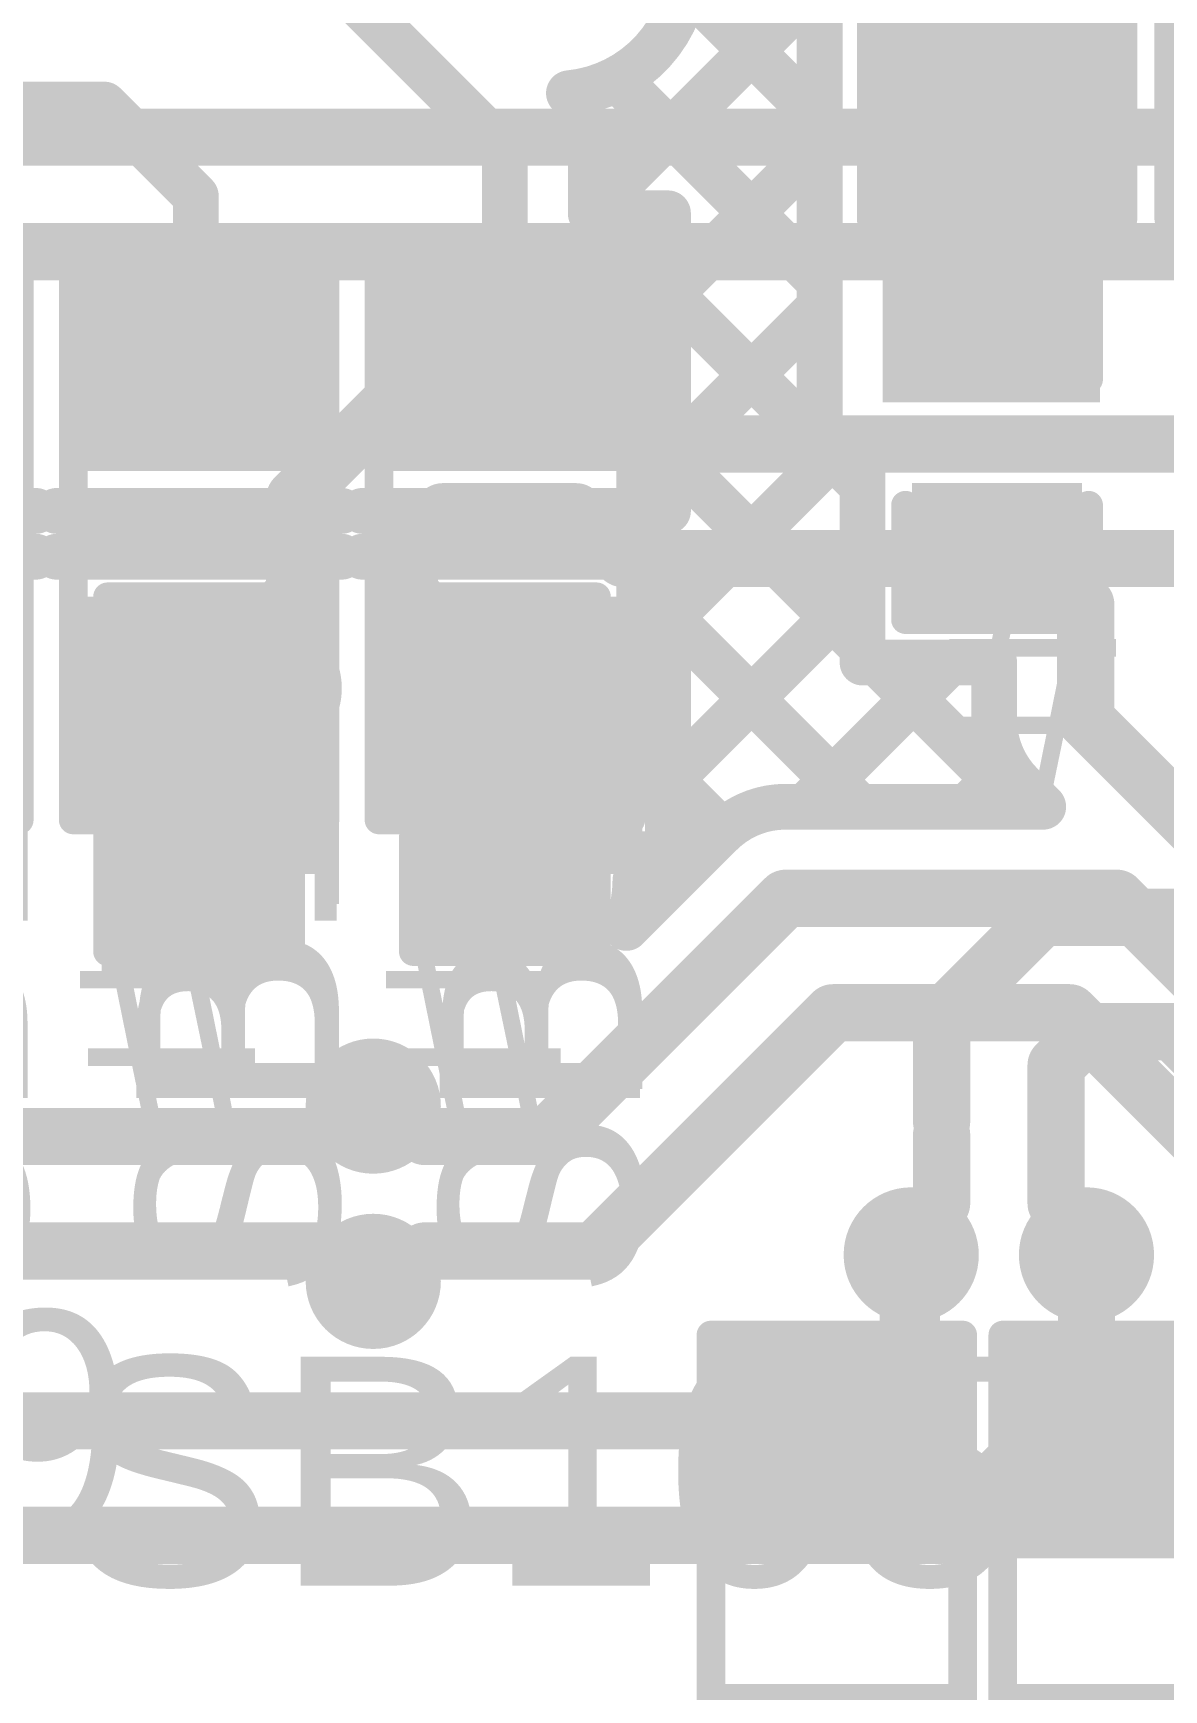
# Model space of a CAD drawing. Header units: millimetres. Extents: x -0.64 to 2.98, y -0.65 to 2.86.
# Drawn here: x 0.8566 to 1.0541, y 0.745 to 1.0345 of the extents above; entities that cross this region are included whole.
import ezdxf

# ---------------------------------------------------------------- set-up
doc = ezdxf.new("R2010")
doc.units = ezdxf.units.MM
doc.header["$MEASUREMENT"] = 0
for name, color, linetype in [('BottomLayer', 5, 'Continuous'), ('BottomOverlay', 54, 'Continuous'), ('BottomPaste', 16, 'Continuous'), ('BottomSolder', 6, 'Continuous'), ('Mechanical2', 216, 'Continuous'), ('TopLayer', 1, 'Continuous'), ('TopOverlay', 2, 'Continuous'), ('TopPaste', 8, 'Continuous'), ('TopSolder', 216, 'Continuous'), ('ViaHoleLayer', 16, 'Continuous')]:
    doc.layers.add(name, color=color, linetype=linetype)
doc.styles.add('Arial', font='', dxfattribs={"height": 0.2})
doc.styles.get('Arial').set_extended_font_data('Arial')

# ---------------------------------------------------------------- blocks, each defined once
blk = doc.blocks.new('C___0402_47')
at = {"layer": 'TopLayer'}
for points in [[(-0.0275, -0.0125), (-0.0275, 0.0125), (-0.009499999999999998, 0.0125), (-0.009500000000000001, -0.0125)], [(0.009499999999999998, -0.0125), (0.009500000000000001, 0.0125), (0.0275, 0.0125), (0.0275, -0.0125)]]:
    blk.add_hatch(color=1, dxfattribs=at).paths.add_polyline_path(points)
at = {"layer": 'TopPaste'}
for points in [[(-0.0275, -0.0125), (-0.0275, 0.0125), (-0.009499999999999998, 0.0125), (-0.009500000000000001, -0.0125)], [(0.009499999999999998, -0.0125), (0.009500000000000001, 0.0125), (0.0275, 0.0125), (0.0275, -0.0125)]]:
    blk.add_hatch(color=8, dxfattribs=at).paths.add_polyline_path(points)
at = {"layer": 'TopSolder'}
for points in [[(-0.0298622, -0.0148622), (-0.0298622, 0.0148622), (-0.007137799999999999, 0.0148622), (-0.007137800000000001, -0.0148622)], [(0.007137799999999999, -0.0148622), (0.007137800000000001, 0.0148622), (0.0298622, 0.0148622), (0.0298622, -0.0148622)]]:
    blk.add_hatch(color=216, dxfattribs=at).paths.add_polyline_path(points)
at = {"layer": 'TopOverlay', "const_width": 0.005}
for points in [[(-0.031, 0.016), (-0.011, 0.016)], [(-0.031, 0.016), (-0.031, -0.016)], [(0.011, 0.016), (0.031, 0.016)], [(0.031, 0.016), (0.031, -0.016)], [(-0.031, -0.016), (-0.011, -0.016)], [(0.011, -0.016), (0.031, -0.016)]]:
    blk.add_lwpolyline(points, dxfattribs=at)
at = {"layer": 'TopOverlay', "const_width": 0.0025}
for points in [[(-0.03225, 0.016, 1), (-0.02975, 0.016, 1)], [(-0.03225, 0.016, 1), (-0.02975, 0.016, 1)], [(-0.01225, 0.016, 1), (-0.00975, 0.016, 1)], [(0.00975, 0.016, 1), (0.01225, 0.016, 1)], [(0.02975, 0.016, 1), (0.03225, 0.016, 1)], [(0.02975, 0.016, 1), (0.03225, 0.016, 1)], [(-0.03225, -0.016, 1), (-0.02975, -0.016, 1)], [(-0.03225, -0.016, 1), (-0.02975, -0.016, 1)], [(-0.01225, -0.016, 1), (-0.00975, -0.016, 1)], [(0.00975, -0.016, 1), (0.01225, -0.016, 1)], [(0.02975, -0.016, 1), (0.03225, -0.016, 1)], [(0.02975, -0.016, 1), (0.03225, -0.016, 1)]]:
    blk.add_lwpolyline(points, format="xyb", close=True, dxfattribs=at)
blk = doc.blocks.new('C___0402_B_48')
at = {"layer": 'BottomLayer'}
for points in [[(-0.009500000000000001, 0.0125), (-0.009499999999999998, -0.0125), (-0.0275, -0.0125), (-0.0275, 0.0125)], [(0.0275, 0.0125), (0.0275, -0.0125), (0.009500000000000001, -0.0125), (0.009499999999999998, 0.0125)]]:
    blk.add_hatch(color=5, dxfattribs=at).paths.add_polyline_path(points)
at = {"layer": 'BottomPaste'}
for points in [[(-0.009500000000000001, 0.0125), (-0.009499999999999998, -0.0125), (-0.0275, -0.0125), (-0.0275, 0.0125)], [(0.0275, 0.0125), (0.0275, -0.0125), (0.009500000000000001, -0.0125), (0.009499999999999998, 0.0125)]]:
    blk.add_hatch(color=16, dxfattribs=at).paths.add_polyline_path(points)
at = {"layer": 'BottomSolder'}
for points in [[(-0.007137800000000001, 0.0148622), (-0.007137799999999999, -0.0148622), (-0.0298622, -0.0148622), (-0.0298622, 0.0148622)], [(0.0298622, 0.0148622), (0.0298622, -0.0148622), (0.007137800000000001, -0.0148622), (0.007137799999999999, 0.0148622)]]:
    blk.add_hatch(color=6, dxfattribs=at).paths.add_polyline_path(points)
at = {"layer": 'BottomOverlay', "const_width": 0.005}
for points in [[(-0.031, -0.016), (-0.031, 0.016)], [(-0.011, 0.016), (-0.031, 0.016)], [(0.031, 0.016), (0.011, 0.016)], [(0.031, -0.016), (0.031, 0.016)], [(-0.011, -0.016), (-0.031, -0.016)], [(0.031, -0.016), (0.011, -0.016)]]:
    blk.add_lwpolyline(points, dxfattribs=at)
at = {"layer": 'BottomOverlay', "const_width": 0.0025}
for points in [[(-0.03225, 0.016, 1), (-0.02975, 0.016, 1)], [(-0.03225, 0.016, 1), (-0.02975, 0.016, 1)], [(-0.01225, 0.016, 1), (-0.00975, 0.016, 1)], [(0.00975, 0.016, 1), (0.01225, 0.016, 1)], [(0.02975, 0.016, 1), (0.03225, 0.016, 1)], [(0.02975, 0.016, 1), (0.03225, 0.016, 1)], [(-0.03225, -0.016, 1), (-0.02975, -0.016, 1)], [(-0.03225, -0.016, 1), (-0.02975, -0.016, 1)], [(-0.01225, -0.016, 1), (-0.00975, -0.016, 1)], [(0.00975, -0.016, 1), (0.01225, -0.016, 1)], [(0.02975, -0.016, 1), (0.03225, -0.016, 1)], [(0.02975, -0.016, 1), (0.03225, -0.016, 1)]]:
    blk.add_lwpolyline(points, format="xyb", close=True, dxfattribs=at)
blk = doc.blocks.new('C___0402_B_49')
at = {"layer": 'BottomLayer'}
for points in [[(-0.009500000000000001, 0.0125), (-0.009499999999999998, -0.0125), (-0.0275, -0.0125), (-0.0275, 0.0125)], [(0.0275, 0.0125), (0.0275, -0.0125), (0.009500000000000001, -0.0125), (0.009499999999999998, 0.0125)]]:
    blk.add_hatch(color=5, dxfattribs=at).paths.add_polyline_path(points)
at = {"layer": 'BottomPaste'}
for points in [[(-0.009500000000000001, 0.0125), (-0.009499999999999998, -0.0125), (-0.0275, -0.0125), (-0.0275, 0.0125)], [(0.0275, 0.0125), (0.0275, -0.0125), (0.009500000000000001, -0.0125), (0.009499999999999998, 0.0125)]]:
    blk.add_hatch(color=16, dxfattribs=at).paths.add_polyline_path(points)
at = {"layer": 'BottomSolder'}
for points in [[(-0.007137800000000001, 0.0148622), (-0.007137799999999999, -0.0148622), (-0.0298622, -0.0148622), (-0.0298622, 0.0148622)], [(0.0298622, 0.0148622), (0.0298622, -0.0148622), (0.007137800000000001, -0.0148622), (0.007137799999999999, 0.0148622)]]:
    blk.add_hatch(color=6, dxfattribs=at).paths.add_polyline_path(points)
at = {"layer": 'BottomOverlay', "const_width": 0.005}
for points in [[(-0.011, 0.016), (-0.031, 0.016)], [(-0.031, -0.016), (-0.031, 0.016)], [(0.031, 0.016), (0.011, 0.016)], [(0.031, -0.016), (0.031, 0.016)], [(-0.011, -0.016), (-0.031, -0.016)], [(0.031, -0.016), (0.011, -0.016)]]:
    blk.add_lwpolyline(points, dxfattribs=at)
at = {"layer": 'BottomOverlay', "const_width": 0.0025}
for points in [[(-0.03225, 0.016, 1), (-0.02975, 0.016, 1)], [(-0.03225, 0.016, 1), (-0.02975, 0.016, 1)], [(-0.01225, 0.016, 1), (-0.00975, 0.016, 1)], [(0.00975, 0.016, 1), (0.01225, 0.016, 1)], [(0.02975, 0.016, 1), (0.03225, 0.016, 1)], [(0.02975, 0.016, 1), (0.03225, 0.016, 1)], [(-0.03225, -0.016, 1), (-0.02975, -0.016, 1)], [(-0.03225, -0.016, 1), (-0.02975, -0.016, 1)], [(-0.01225, -0.016, 1), (-0.00975, -0.016, 1)], [(0.00975, -0.016, 1), (0.01225, -0.016, 1)], [(0.02975, -0.016, 1), (0.03225, -0.016, 1)], [(0.02975, -0.016, 1), (0.03225, -0.016, 1)]]:
    blk.add_lwpolyline(points, format="xyb", close=True, dxfattribs=at)
blk = doc.blocks.new('SOLDER_BRIDGE_101')
at = {"layer": 'TopLayer'}
for points in [[(-0.045, -0.0175), (-0.045, 0.0175), (-0.015, 0.0175), (-0.015, -0.0175)], [(0.015, -0.0175), (0.015, 0.0175), (0.045, 0.0175), (0.045, -0.0175)]]:
    blk.add_hatch(color=1, dxfattribs=at).paths.add_polyline_path(points)
at = {"layer": 'TopPaste'}
for points in [[(-0.045, -0.0175), (-0.045, 0.0175), (-0.015, 0.0175), (-0.015, -0.0175)], [(0.015, -0.0175), (0.015, 0.0175), (0.045, 0.0175), (0.045, -0.0175)]]:
    blk.add_hatch(color=8, dxfattribs=at).paths.add_polyline_path(points)
at = {"layer": 'TopSolder'}
for points in [[(-0.049, -0.0215), (-0.049, 0.0215), (-0.011, 0.0215), (-0.011, -0.0215)], [(0.011, -0.0215), (0.011, 0.0215), (0.049, 0.0215), (0.049, -0.0215)]]:
    blk.add_hatch(color=216, dxfattribs=at).paths.add_polyline_path(points)
at = {"layer": 'TopOverlay', "const_width": 0.005}
for points in [[(0.05, 0.022), (-0.05, 0.022)], [(-0.05, -0.022), (-0.05, 0.022)], [(0.05, -0.022), (0.05, 0.022)], [(0.05, -0.022), (-0.05, -0.022)]]:
    blk.add_lwpolyline(points, dxfattribs=at)
at = {"layer": 'TopOverlay', "const_width": 0.0025}
for points in [[(-0.05125, 0.022, 1), (-0.04875, 0.022, 1)], [(-0.05125, 0.022, 1), (-0.04875, 0.022, 1)], [(0.04875, 0.022, 1), (0.05125, 0.022, 1)], [(0.04875, 0.022, 1), (0.05125, 0.022, 1)], [(-0.05125, -0.022, 1), (-0.04875, -0.022, 1)], [(-0.05125, -0.022, 1), (-0.04875, -0.022, 1)], [(0.04875, -0.022, 1), (0.05125, -0.022, 1)], [(0.04875, -0.022, 1), (0.05125, -0.022, 1)]]:
    blk.add_lwpolyline(points, format="xyb", close=True, dxfattribs=at)
blk = doc.blocks.new('SOLDER_BRIDGE_103')
at = {"layer": 'TopLayer'}
for points in [[(-0.045, -0.0175), (-0.045, 0.0175), (-0.015, 0.0175), (-0.015, -0.0175)], [(0.015, -0.0175), (0.015, 0.0175), (0.045, 0.0175), (0.045, -0.0175)]]:
    blk.add_hatch(color=1, dxfattribs=at).paths.add_polyline_path(points)
at = {"layer": 'TopPaste'}
for points in [[(-0.045, -0.0175), (-0.045, 0.0175), (-0.015, 0.0175), (-0.015, -0.0175)], [(0.015, -0.0175), (0.015, 0.0175), (0.045, 0.0175), (0.045, -0.0175)]]:
    blk.add_hatch(color=8, dxfattribs=at).paths.add_polyline_path(points)
at = {"layer": 'TopSolder'}
for points in [[(-0.049, -0.0215), (-0.049, 0.0215), (-0.011, 0.0215), (-0.011, -0.0215)], [(0.011, -0.0215), (0.011, 0.0215), (0.049, 0.0215), (0.049, -0.0215)]]:
    blk.add_hatch(color=216, dxfattribs=at).paths.add_polyline_path(points)
at = {"layer": 'TopOverlay', "const_width": 0.005}
for points in [[(0.05, 0.022), (-0.05, 0.022)], [(-0.05, -0.022), (-0.05, 0.022)], [(0.05, -0.022), (0.05, 0.022)], [(0.05, -0.022), (-0.05, -0.022)]]:
    blk.add_lwpolyline(points, dxfattribs=at)
at = {"layer": 'TopOverlay', "const_width": 0.0025}
for points in [[(-0.05125, 0.022, 1), (-0.04875, 0.022, 1)], [(-0.05125, 0.022, 1), (-0.04875, 0.022, 1)], [(0.04875, 0.022, 1), (0.05125, 0.022, 1)], [(0.04875, 0.022, 1), (0.05125, 0.022, 1)], [(-0.05125, -0.022, 1), (-0.04875, -0.022, 1)], [(-0.05125, -0.022, 1), (-0.04875, -0.022, 1)], [(0.04875, -0.022, 1), (0.05125, -0.022, 1)], [(0.04875, -0.022, 1), (0.05125, -0.022, 1)]]:
    blk.add_lwpolyline(points, format="xyb", close=True, dxfattribs=at)
blk = doc.blocks.new('SOLDER_BRIDGE_314')
at = {"layer": 'TopLayer'}
for points in [[(-0.045, -0.0175), (-0.045, 0.0175), (-0.015, 0.0175), (-0.015, -0.0175)], [(0.015, -0.0175), (0.015, 0.0175), (0.045, 0.0175), (0.045, -0.0175)]]:
    blk.add_hatch(color=1, dxfattribs=at).paths.add_polyline_path(points)
at = {"layer": 'TopPaste'}
for points in [[(-0.045, -0.0175), (-0.045, 0.0175), (-0.015, 0.0175), (-0.015, -0.0175)], [(0.015, -0.0175), (0.015, 0.0175), (0.045, 0.0175), (0.045, -0.0175)]]:
    blk.add_hatch(color=8, dxfattribs=at).paths.add_polyline_path(points)
at = {"layer": 'TopSolder'}
for points in [[(-0.049, -0.0215), (-0.049, 0.0215), (-0.011, 0.0215), (-0.011, -0.0215)], [(0.011, -0.0215), (0.011, 0.0215), (0.049, 0.0215), (0.049, -0.0215)]]:
    blk.add_hatch(color=216, dxfattribs=at).paths.add_polyline_path(points)
at = {"layer": 'TopOverlay', "const_width": 0.005}
for points in [[(-0.05, 0.022), (-0.05, -0.022)], [(-0.05, 0.022), (0.05, 0.022)], [(0.05, 0.022), (0.05, -0.022)], [(-0.05, -0.022), (0.05, -0.022)]]:
    blk.add_lwpolyline(points, dxfattribs=at)
at = {"layer": 'TopOverlay', "const_width": 0.0025}
for points in [[(-0.05125, 0.022, 1), (-0.04875, 0.022, 1)], [(-0.05125, 0.022, 1), (-0.04875, 0.022, 1)], [(0.04875, 0.022, 1), (0.05125, 0.022, 1)], [(0.04875, 0.022, 1), (0.05125, 0.022, 1)], [(-0.05125, -0.022, 1), (-0.04875, -0.022, 1)], [(-0.05125, -0.022, 1), (-0.04875, -0.022, 1)], [(0.04875, -0.022, 1), (0.05125, -0.022, 1)], [(0.04875, -0.022, 1), (0.05125, -0.022, 1)]]:
    blk.add_lwpolyline(points, format="xyb", close=True, dxfattribs=at)
blk = doc.blocks.new('SOLDER_BRIDGE_315')
at = {"layer": 'TopLayer'}
for points in [[(-0.045, -0.0175), (-0.045, 0.0175), (-0.015, 0.0175), (-0.015, -0.0175)], [(0.015, -0.0175), (0.015, 0.0175), (0.045, 0.0175), (0.045, -0.0175)]]:
    blk.add_hatch(color=1, dxfattribs=at).paths.add_polyline_path(points)
at = {"layer": 'TopPaste'}
for points in [[(-0.045, -0.0175), (-0.045, 0.0175), (-0.015, 0.0175), (-0.015, -0.0175)], [(0.015, -0.0175), (0.015, 0.0175), (0.045, 0.0175), (0.045, -0.0175)]]:
    blk.add_hatch(color=8, dxfattribs=at).paths.add_polyline_path(points)
at = {"layer": 'TopSolder'}
for points in [[(-0.049, -0.0215), (-0.049, 0.0215), (-0.011, 0.0215), (-0.011, -0.0215)], [(0.011, -0.0215), (0.011, 0.0215), (0.049, 0.0215), (0.049, -0.0215)]]:
    blk.add_hatch(color=216, dxfattribs=at).paths.add_polyline_path(points)
at = {"layer": 'TopOverlay', "const_width": 0.005}
for points in [[(-0.05, 0.022), (-0.05, -0.022)], [(-0.05, 0.022), (0.05, 0.022)], [(0.05, 0.022), (0.05, -0.022)], [(-0.05, -0.022), (0.05, -0.022)]]:
    blk.add_lwpolyline(points, dxfattribs=at)
at = {"layer": 'TopOverlay', "const_width": 0.0025}
for points in [[(-0.05125, 0.022, 1), (-0.04875, 0.022, 1)], [(-0.05125, 0.022, 1), (-0.04875, 0.022, 1)], [(0.04875, 0.022, 1), (0.05125, 0.022, 1)], [(0.04875, 0.022, 1), (0.05125, 0.022, 1)], [(-0.05125, -0.022, 1), (-0.04875, -0.022, 1)], [(-0.05125, -0.022, 1), (-0.04875, -0.022, 1)], [(0.04875, -0.022, 1), (0.05125, -0.022, 1)], [(0.04875, -0.022, 1), (0.05125, -0.022, 1)]]:
    blk.add_lwpolyline(points, format="xyb", close=True, dxfattribs=at)
blk = doc.blocks.new('SOLDER_BRIDGE_316')
at = {"layer": 'TopLayer'}
for points in [[(-0.045, -0.0175), (-0.045, 0.0175), (-0.015, 0.0175), (-0.015, -0.0175)], [(0.015, -0.0175), (0.015, 0.0175), (0.045, 0.0175), (0.045, -0.0175)]]:
    blk.add_hatch(color=1, dxfattribs=at).paths.add_polyline_path(points)
at = {"layer": 'TopPaste'}
for points in [[(-0.045, -0.0175), (-0.045, 0.0175), (-0.015, 0.0175), (-0.015, -0.0175)], [(0.015, -0.0175), (0.015, 0.0175), (0.045, 0.0175), (0.045, -0.0175)]]:
    blk.add_hatch(color=8, dxfattribs=at).paths.add_polyline_path(points)
at = {"layer": 'TopSolder'}
for points in [[(-0.049, -0.0215), (-0.049, 0.0215), (-0.011, 0.0215), (-0.011, -0.0215)], [(0.011, -0.0215), (0.011, 0.0215), (0.049, 0.0215), (0.049, -0.0215)]]:
    blk.add_hatch(color=216, dxfattribs=at).paths.add_polyline_path(points)
at = {"layer": 'TopOverlay', "const_width": 0.005}
for points in [[(-0.05, 0.022), (0.05, 0.022)], [(-0.05, 0.022), (-0.05, -0.022)], [(0.05, 0.022), (0.05, -0.022)], [(-0.05, -0.022), (0.05, -0.022)]]:
    blk.add_lwpolyline(points, dxfattribs=at)
at = {"layer": 'TopOverlay', "const_width": 0.0025}
for points in [[(-0.05125, 0.022, 1), (-0.04875, 0.022, 1)], [(-0.05125, 0.022, 1), (-0.04875, 0.022, 1)], [(0.04875, 0.022, 1), (0.05125, 0.022, 1)], [(0.04875, 0.022, 1), (0.05125, 0.022, 1)], [(-0.05125, -0.022, 1), (-0.04875, -0.022, 1)], [(-0.05125, -0.022, 1), (-0.04875, -0.022, 1)], [(0.04875, -0.022, 1), (0.05125, -0.022, 1)], [(0.04875, -0.022, 1), (0.05125, -0.022, 1)]]:
    blk.add_lwpolyline(points, format="xyb", close=True, dxfattribs=at)
at = {"layer": 'TopOverlay'}
blk.add_text('SB17', height=0.035, dxfattribs=at).set_placement((-0.1336166, -0.0235911))
blk = doc.blocks.new('SOLDER_BRIDGE_317')
at = {"layer": 'TopLayer'}
for points in [[(-0.045, -0.0175), (-0.045, 0.0175), (-0.015, 0.0175), (-0.015, -0.0175)], [(0.015, -0.0175), (0.015, 0.0175), (0.045, 0.0175), (0.045, -0.0175)]]:
    blk.add_hatch(color=1, dxfattribs=at).paths.add_polyline_path(points)
at = {"layer": 'TopPaste'}
for points in [[(-0.045, -0.0175), (-0.045, 0.0175), (-0.015, 0.0175), (-0.015, -0.0175)], [(0.015, -0.0175), (0.015, 0.0175), (0.045, 0.0175), (0.045, -0.0175)]]:
    blk.add_hatch(color=8, dxfattribs=at).paths.add_polyline_path(points)
at = {"layer": 'TopSolder'}
for points in [[(-0.049, -0.0215), (-0.049, 0.0215), (-0.011, 0.0215), (-0.011, -0.0215)], [(0.011, -0.0215), (0.011, 0.0215), (0.049, 0.0215), (0.049, -0.0215)]]:
    blk.add_hatch(color=216, dxfattribs=at).paths.add_polyline_path(points)
at = {"layer": 'TopOverlay', "const_width": 0.005}
for points in [[(-0.05, 0.022), (-0.05, -0.022)], [(-0.05, 0.022), (0.05, 0.022)], [(0.05, 0.022), (0.05, -0.022)], [(-0.05, -0.022), (0.05, -0.022)]]:
    blk.add_lwpolyline(points, dxfattribs=at)
at = {"layer": 'TopOverlay', "const_width": 0.0025}
for points in [[(-0.05125, 0.022, 1), (-0.04875, 0.022, 1)], [(-0.05125, 0.022, 1), (-0.04875, 0.022, 1)], [(0.04875, 0.022, 1), (0.05125, 0.022, 1)], [(0.04875, 0.022, 1), (0.05125, 0.022, 1)], [(-0.05125, -0.022, 1), (-0.04875, -0.022, 1)], [(-0.05125, -0.022, 1), (-0.04875, -0.022, 1)], [(0.04875, -0.022, 1), (0.05125, -0.022, 1)], [(0.04875, -0.022, 1), (0.05125, -0.022, 1)]]:
    blk.add_lwpolyline(points, format="xyb", close=True, dxfattribs=at)
at = {"layer": 'TopOverlay'}
blk.add_text('SB16', height=0.035, dxfattribs=at).set_placement((-0.1336166, -0.0240196))
blk = doc.blocks.new('SOLDER_BRIDGE_318')
at = {"layer": 'TopLayer'}
for points in [[(-0.045, -0.0175), (-0.045, 0.0175), (-0.015, 0.0175), (-0.015, -0.0175)], [(0.015, -0.0175), (0.015, 0.0175), (0.045, 0.0175), (0.045, -0.0175)]]:
    blk.add_hatch(color=1, dxfattribs=at).paths.add_polyline_path(points)
at = {"layer": 'TopPaste'}
for points in [[(-0.045, -0.0175), (-0.045, 0.0175), (-0.015, 0.0175), (-0.015, -0.0175)], [(0.015, -0.0175), (0.015, 0.0175), (0.045, 0.0175), (0.045, -0.0175)]]:
    blk.add_hatch(color=8, dxfattribs=at).paths.add_polyline_path(points)
at = {"layer": 'TopSolder'}
for points in [[(-0.049, -0.0215), (-0.049, 0.0215), (-0.011, 0.0215), (-0.011, -0.0215)], [(0.011, -0.0215), (0.011, 0.0215), (0.049, 0.0215), (0.049, -0.0215)]]:
    blk.add_hatch(color=216, dxfattribs=at).paths.add_polyline_path(points)
at = {"layer": 'TopOverlay', "const_width": 0.005}
for points in [[(-0.05, 0.022), (-0.05, -0.022)], [(-0.05, 0.022), (0.05, 0.022)], [(0.05, 0.022), (0.05, -0.022)], [(-0.05, -0.022), (0.05, -0.022)]]:
    blk.add_lwpolyline(points, dxfattribs=at)
at = {"layer": 'TopOverlay', "const_width": 0.0025}
for points in [[(-0.05125, 0.022, 1), (-0.04875, 0.022, 1)], [(-0.05125, 0.022, 1), (-0.04875, 0.022, 1)], [(0.04875, 0.022, 1), (0.05125, 0.022, 1)], [(0.04875, 0.022, 1), (0.05125, 0.022, 1)], [(-0.05125, -0.022, 1), (-0.04875, -0.022, 1)], [(-0.05125, -0.022, 1), (-0.04875, -0.022, 1)], [(0.04875, -0.022, 1), (0.05125, -0.022, 1)], [(0.04875, -0.022, 1), (0.05125, -0.022, 1)]]:
    blk.add_lwpolyline(points, format="xyb", close=True, dxfattribs=at)
at = {"layer": 'TopOverlay'}
blk.add_text('SB15', height=0.035, dxfattribs=at).set_placement((-0.1336167, -0.0234482))

msp = doc.modelspace()

# ---------------------------------------------------------------- hatches: boundary and pattern name
at = {"layer": 'BottomLayer'}
for points in [[(0.8685715, 0.87), (0.8995715, 0.87), (0.8995715, 0.901), (0.8685715, 0.901)], [(0.924, 0.875), (0.953, 0.875), (0.953, 0.9), (0.924, 0.9)]]:
    msp.add_hatch(color=5, dxfattribs=at).paths.add_polyline_path(points)
h = msp.add_hatch(color=5, dxfattribs=at)
edge = h.paths.add_edge_path()
edge.add_arc((0.886, 0.887), 0.011811, 0, 360)
h = msp.add_hatch(color=5, dxfattribs=at)
edge = h.paths.add_edge_path()
edge.add_arc((0.9389995, 0.8865), 0.011811, 0, 360)
h = msp.add_hatch(color=5, dxfattribs=at)
edge = h.paths.add_edge_path()
edge.add_arc((0.9160001, 0.8470001), 0.011811, 0, 360)
h = msp.add_hatch(color=5, dxfattribs=at)
edge = h.paths.add_edge_path()
edge.add_arc((1.01, 0.821), 0.011811, 0, 360)
h = msp.add_hatch(color=5, dxfattribs=at)
edge = h.paths.add_edge_path()
edge.add_arc((1.040622, 0.821), 0.011811, 0, 360)
h = msp.add_hatch(color=5, dxfattribs=at)
edge = h.paths.add_edge_path()
edge.add_arc((0.9160001, 0.8163781), 0.011811, 0, 360)
at = {"layer": 'BottomSolder'}
h = msp.add_hatch(color=6, dxfattribs=at)
edge = h.paths.add_edge_path()
edge.add_arc((0.886, 0.887), 0.0079055, 0, 360)
h = msp.add_hatch(color=6, dxfattribs=at)
edge = h.paths.add_edge_path()
edge.add_arc((0.9389995, 0.8865), 0.0079055, 0, 360)
h = msp.add_hatch(color=6, dxfattribs=at)
edge = h.paths.add_edge_path()
edge.add_arc((0.9160001, 0.8470001), 0.0079055, 0, 360)
h = msp.add_hatch(color=6, dxfattribs=at)
edge = h.paths.add_edge_path()
edge.add_arc((1.01, 0.821), 0.0079055, 0, 360)
h = msp.add_hatch(color=6, dxfattribs=at)
edge = h.paths.add_edge_path()
edge.add_arc((1.040622, 0.821), 0.0079055, 0, 360)
h = msp.add_hatch(color=6, dxfattribs=at)
edge = h.paths.add_edge_path()
edge.add_arc((0.9160001, 0.8163781), 0.0079055, 0, 360)
at = {"layer": 'TopLayer'}
msp.add_hatch(color=1, dxfattribs=at).paths.add_polyline_path([(1.005, 0.97), (1.043, 0.97), (1.043, 1.04), (1.005, 1.04)])
h = msp.add_hatch(color=1, dxfattribs=at)
edge = h.paths.add_edge_path()
edge.add_arc((0.886, 0.887), 0.011811, 0, 360)
h = msp.add_hatch(color=1, dxfattribs=at)
edge = h.paths.add_edge_path()
edge.add_arc((0.9389995, 0.8865), 0.011811, 0, 360)
h = msp.add_hatch(color=1, dxfattribs=at)
edge = h.paths.add_edge_path()
edge.add_arc((0.9160001, 0.8470001), 0.011811, 0, 360)
h = msp.add_hatch(color=1, dxfattribs=at)
edge = h.paths.add_edge_path()
edge.add_arc((1.01, 0.821), 0.011811, 0, 360)
h = msp.add_hatch(color=1, dxfattribs=at)
edge = h.paths.add_edge_path()
edge.add_arc((1.040622, 0.821), 0.011811, 0, 360)
h = msp.add_hatch(color=1, dxfattribs=at)
edge = h.paths.add_edge_path()
edge.add_arc((0.9160001, 0.8163781), 0.011811, 0, 360)
at = {"layer": 'TopSolder'}
h = msp.add_hatch(color=216, dxfattribs=at)
edge = h.paths.add_edge_path()
edge.add_arc((0.886, 0.887), 0.0079055, 0, 360)
h = msp.add_hatch(color=216, dxfattribs=at)
edge = h.paths.add_edge_path()
edge.add_arc((0.9389995, 0.8865), 0.0079055, 0, 360)
h = msp.add_hatch(color=216, dxfattribs=at)
edge = h.paths.add_edge_path()
edge.add_arc((0.9160001, 0.8470001), 0.0079055, 0, 360)
h = msp.add_hatch(color=216, dxfattribs=at)
edge = h.paths.add_edge_path()
edge.add_arc((1.01, 0.821), 0.0079055, 0, 360)
h = msp.add_hatch(color=216, dxfattribs=at)
edge = h.paths.add_edge_path()
edge.add_arc((1.040622, 0.821), 0.0079055, 0, 360)
h = msp.add_hatch(color=216, dxfattribs=at)
edge = h.paths.add_edge_path()
edge.add_arc((0.9160001, 0.8163781), 0.0079055, 0, 360)
at = {"layer": 'ViaHoleLayer'}
h = msp.add_hatch(color=16, dxfattribs=at)
edge = h.paths.add_edge_path()
edge.add_arc((0.886, 0.887), 0.0059055, 0, 360)
h = msp.add_hatch(color=16, dxfattribs=at)
edge = h.paths.add_edge_path()
edge.add_arc((0.9389995, 0.8865), 0.0059055, 0, 360)
h = msp.add_hatch(color=16, dxfattribs=at)
edge = h.paths.add_edge_path()
edge.add_arc((0.9160001, 0.8470001), 0.0059055, 0, 360)
h = msp.add_hatch(color=16, dxfattribs=at)
edge = h.paths.add_edge_path()
edge.add_arc((1.01, 0.821), 0.0059055, 0, 360)
h = msp.add_hatch(color=16, dxfattribs=at)
edge = h.paths.add_edge_path()
edge.add_arc((1.040622, 0.821), 0.0059055, 0, 360)
h = msp.add_hatch(color=16, dxfattribs=at)
edge = h.paths.add_edge_path()
edge.add_arc((0.9160001, 0.8163781), 0.0059055, 0, 360)

# ---------------------------------------------------------------- linework, layer by layer
at = {"layer": 'BottomLayer', "const_width": 0.01}
for points in [[(0.8303699, 1.016311), (1.2390029, 1.016311)], [(0.8386541, 0.996311), (1.2390029, 0.996311)], [(0.9022853, 0.9532826), (0.919859, 0.9708563)], [(0.919859, 0.9708563), (0.9597117, 0.9708563)], [(0.9597117, 0.9708563), (0.967879, 0.962689)], [(0.967879, 0.962689), (1.2730029, 0.962689)], [(0.9022853, 0.9367143), (0.9022853, 0.9532826)], [(0.9222853, 0.9449984), (0.9281432, 0.9508563)], [(0.9281432, 0.9508563), (0.9514275, 0.9508563)], [(0.9514275, 0.9508563), (0.9595948, 0.942689)], [(0.9222853, 0.9367142), (0.9222853, 0.9449984)], [(0.9595948, 0.942689), (1.2730029, 0.942689)], [(0.889071, 0.9235), (0.9022853, 0.9367143)], [(0.9222853, 0.9367142), (0.9354995, 0.9235)], [(0.885571, 0.9235), (0.889071, 0.9235)], [(0.9354995, 0.9235), (0.9389995, 0.9235)], [(1.015311, 0.8624264), (1.0328847, 0.8800001)], [(1.0328847, 0.8800001), (1.0640001, 0.8800001)], [(1.015311, 0.844283), (1.015311, 0.8624264)], [(1.035311, 0.8541422), (1.0411689, 0.8600001)], [(1.0411689, 0.8600001), (1.0557159, 0.8600001)], [(1.0557159, 0.8600001), (1.0780001, 0.8377159)], [(1.035311, 0.8299971), (1.035311, 0.8541422)], [(0.907003, 0.8416891), (0.912314, 0.8470001)], [(0.912314, 0.8470001), (0.9160001, 0.8470001)], [(0.7240611, 0.8416891), (0.907003, 0.8416891)], [(1.015311, 0.8299971), (1.015311, 0.8420001)], [(0.7157769, 0.8216891), (0.907003, 0.8216891)], [(0.907003, 0.8216891), (0.912314, 0.8163781)], [(1.01, 0.7978579), (1.01, 0.821)], [(1.040622, 0.797622), (1.040622, 0.821)], [(0.912314, 0.8163781), (0.9160001, 0.8163781)], [(1.0041421, 0.792), (1.01, 0.7978579)], [(1.015, 0.772), (1.040622, 0.797622)], [(0.6457144, 0.792), (1.0041421, 0.792)], [(0.6374302, 0.772), (1.015, 0.772)]]:
    msp.add_lwpolyline(points, dxfattribs=at)
at = {"layer": 'BottomLayer', "const_width": 0.005}
for points in [[(0.917359, 0.9708563, 1), (0.922359, 0.9708563, 1)], [(0.917359, 0.9708563, 1), (0.922359, 0.9708563, 1)], [(0.9572117, 0.9708563, 1), (0.9622117, 0.9708563, 1)], [(0.9572117, 0.9708563, 1), (0.9622117, 0.9708563, 1)], [(0.965379, 0.962689, 1), (0.970379, 0.962689, 1)], [(0.965379, 0.962689, 1), (0.970379, 0.962689, 1)], [(0.8997853, 0.9532826, 1), (0.9047853, 0.9532826, 1)], [(0.8997853, 0.9532826, 1), (0.9047853, 0.9532826, 1)], [(0.9256432, 0.9508563, 1), (0.9306432, 0.9508563, 1)], [(0.9256432, 0.9508563, 1), (0.9306432, 0.9508563, 1)], [(0.9489275, 0.9508563, 1), (0.9539275, 0.9508563, 1)], [(0.9489275, 0.9508563, 1), (0.9539275, 0.9508563, 1)], [(0.9197853, 0.9449984, 1), (0.9247853, 0.9449984, 1)], [(0.9197853, 0.9449984, 1), (0.9247853, 0.9449984, 1)], [(0.9570948, 0.942689, 1), (0.9620948, 0.942689, 1)], [(0.9570948, 0.942689, 1), (0.9620948, 0.942689, 1)], [(0.8997853, 0.9367143, 1), (0.9047853, 0.9367143, 1)], [(0.8997853, 0.9367143, 1), (0.9047853, 0.9367143, 1)], [(0.9197853, 0.9367142, 1), (0.9247853, 0.9367142, 1)], [(0.9197853, 0.9367142, 1), (0.9247853, 0.9367142, 1)], [(0.883071, 0.9235, 1), (0.888071, 0.9235, 1)], [(0.886571, 0.9235, 1), (0.891571, 0.9235, 1)], [(0.886571, 0.9235, 1), (0.891571, 0.9235, 1)], [(0.9329995, 0.9235, 1), (0.9379995, 0.9235, 1)], [(0.9329995, 0.9235, 1), (0.9379995, 0.9235, 1)], [(0.9364995, 0.9235, 1), (0.9414995, 0.9235, 1)], [(1.0303847, 0.8800001, 1), (1.0353847, 0.8800001, 1)], [(1.0303847, 0.8800001, 1), (1.0353847, 0.8800001, 1)], [(1.012811, 0.8624264, 1), (1.017811, 0.8624264, 1)], [(1.012811, 0.8624264, 1), (1.017811, 0.8624264, 1)], [(1.0386689, 0.8600001, 1), (1.0436689, 0.8600001, 1)], [(1.0386689, 0.8600001, 1), (1.0436689, 0.8600001, 1)], [(1.0532159, 0.8600001, 1), (1.0582159, 0.8600001, 1)], [(1.0532159, 0.8600001, 1), (1.0582159, 0.8600001, 1)], [(1.032811, 0.8541422, 1), (1.037811, 0.8541422, 1)], [(1.032811, 0.8541422, 1), (1.037811, 0.8541422, 1)], [(0.909814, 0.8470001, 1), (0.914814, 0.8470001, 1)], [(0.909814, 0.8470001, 1), (0.914814, 0.8470001, 1)], [(0.9135001, 0.8470001, 1), (0.9185001, 0.8470001, 1)], [(1.012811, 0.844283, 1), (1.017811, 0.844283, 1)], [(0.904503, 0.8416891, 1), (0.909503, 0.8416891, 1)], [(0.904503, 0.8416891, 1), (0.909503, 0.8416891, 1)], [(1.012811, 0.8420001, 1), (1.017811, 0.8420001, 1)], [(1.012811, 0.8299971, 1), (1.017811, 0.8299971, 1)], [(1.032811, 0.8299971, 1), (1.037811, 0.8299971, 1)], [(0.904503, 0.8216891, 1), (0.909503, 0.8216891, 1)], [(0.904503, 0.8216891, 1), (0.909503, 0.8216891, 1)], [(1.0075, 0.821, 1), (1.0125, 0.821, 1)], [(1.038122, 0.821, 1), (1.043122, 0.821, 1)], [(0.909814, 0.8163781, 1), (0.914814, 0.8163781, 1)], [(0.909814, 0.8163781, 1), (0.914814, 0.8163781, 1)], [(0.9135001, 0.8163781, 1), (0.9185001, 0.8163781, 1)], [(1.0075, 0.7978579, 1), (1.0125, 0.7978579, 1)], [(1.0075, 0.7978579, 1), (1.0125, 0.7978579, 1)], [(1.038122, 0.797622, 1), (1.043122, 0.797622, 1)], [(1.038122, 0.797622, 1), (1.043122, 0.797622, 1)], [(1.0016421, 0.792, 1), (1.0066421, 0.792, 1)], [(1.0016421, 0.792, 1), (1.0066421, 0.792, 1)], [(1.0125, 0.772, 1), (1.0175, 0.772, 1)], [(1.0125, 0.772, 1), (1.0175, 0.772, 1)]]:
    msp.add_lwpolyline(points, format="xyb", close=True, dxfattribs=at)
at = {"layer": 'Mechanical2', "const_width": 0.01}
msp.add_lwpolyline([(1.7578269, 2.8091652, -6.230382161824239), (0.6489649, 2.810288)], format="xyb", dxfattribs=at)
at = {"layer": 'TopLayer'}
for points, const_width in [([(0.8794849, 1.0735151), (0.939, 1.014)], 0.008), ([(0.994, 0.959), (0.994, 1.051)], 0.008), ([(0.954, 1.0032433), (0.994, 1.0432433)], 0.008), ([(0.9704956, 1.0429083), (0.994, 1.0194039)], 0.008), ([(0.9586191, 1.0265005), (0.994, 0.9911196)], 0.008), ([(0.777, 1.022), (0.869, 1.022)], 0.008), ([(0.869, 1.022), (0.885, 1.006)], 0.008), ([(0.939, 0.977), (0.939, 1.014)], 0.008), ([(0.954, 1.003), (0.954, 1.014)], 0.008), ([(0.9674995, 0.9884585), (0.994, 1.014959)], 0.008), ([(0.885, 0.977), (0.885, 1.006)], 0.008), ([(0.954, 1.003), (0.9674995, 1.003)], 0.008), ([(0.9674995, 0.951), (0.9674995, 1.003)], 0.008), ([(0.9674995, 0.9893358), (0.994, 0.9628353)], 0.008), ([(0.9674995, 0.9601742), (0.994, 0.9866747)], 0.008), ([(0.9674995, 0.9610515), (1.0015, 0.927051)], 0.008), ([(0.994, 0.9628353), (0.9978353, 0.959)], 0.008), ([(0.9674995, 0.9318899), (0.9946096, 0.959)], 0.008), ([(0.994, 0.959), (1.0015, 0.959)], 0.008), ([(0.9978353, 0.959), (1.0015, 0.9553353)], 0.008), ([(1.0015, 0.9245), (1.0015, 0.959)], 0.008), ([(0.807214, 0.951), (0.857071, 0.951)], 0.008), ([(0.8606425, 0.951), (0.9104995, 0.951)], 0.008), ([(0.8644138, 0.951), (0.8724138, 0.943)], 0.008), ([(0.8654724, 0.943), (0.8734724, 0.951)], 0.008), ([(0.8926981, 0.951), (0.9006981, 0.943)], 0.008), ([(0.8937567, 0.943), (0.9017567, 0.951)], 0.008), ([(0.914071, 0.951), (0.9674995, 0.951)], 0.008), ([(0.9209824, 0.951), (0.9289824, 0.943)], 0.008), ([(0.922041, 0.943), (0.930041, 0.951)], 0.008), ([(0.9492667, 0.951), (0.9572667, 0.943)], 0.008), ([(0.9503253, 0.943), (0.9583253, 0.951)], 0.008), ([(0.807214, 0.943), (0.857071, 0.943)], 0.008), ([(0.8606425, 0.943), (0.9104995, 0.943)], 0.008), ([(0.914071, 0.943), (0.9674995, 0.943)], 0.008), ([(0.9674995, 0.891), (0.9674995, 0.943)], 0.008), ([(1.025, 0.9445), (1.029, 0.9405)], 0.01), ([(1.029, 0.9405), (1.0346421, 0.9405)], 0.01), ([(1.0346421, 0.9405), (1.0405, 0.9346421)], 0.01), ([(0.9674995, 0.9036056), (1.0015, 0.9376061)], 0.008), ([(0.9674995, 0.9036056), (1.0015, 0.9376061)], 0.008), ([(1.0405, 0.9145), (1.0405, 0.9346421)], 0.01), ([(0.9674995, 0.9327672), (1.0009557, 0.899311)], 0.008), ([(0.885571, 0.917), (0.8857855, 0.9167855)], 0.022), ([(0.8857855, 0.8872145), (0.8857855, 0.9167855)], 0.022), ([(0.9389995, 0.8865), (0.9389995, 0.917)], 0.022), ([(0.9914892, 0.899311), (1.0166782, 0.9245)], 0.008), ([(1.0015, 0.9245), (1.0245, 0.9245)], 0.008), ([(1.004051, 0.9245), (1.02924, 0.899311)], 0.008), ([(1.0245, 0.9145), (1.0245, 0.9245)], 0.008), ([(1.0405, 0.9145), (1.0999999, 0.8550001)], 0.01), ([(1.0197735, 0.899311), (1.0267616, 0.9062991)], 0.008), ([(0.9674995, 0.9044829), (0.97704, 0.8949424)], 0.008), ([(1.0292002, 0.9031724), (1.0330616, 0.899311)], 0.008), ([(0.9880268, 0.899311), (1.0330616, 0.899311)], 0.008), ([(0.8857855, 0.8872145), (0.886, 0.887)], 0.022), ([(0.9602201, 0.8781317), (0.9766992, 0.8946108)], 0.008), ([(0.9613622, 0.891), (0.9674995, 0.891)], 0.008), ([(0.9464049, 0.8416891), (0.9880268, 0.883311)], 0.01), ([(0.9880268, 0.883311), (1.0459734, 0.883311)], 0.01), ([(1.0459734, 0.883311), (1.0912843, 0.8380001)], 0.01), ([(0.9546891, 0.8216891), (0.996311, 0.863311)], 0.01), ([(0.996311, 0.863311), (1.0376892, 0.863311)], 0.01), ([(1.0376892, 0.863311), (1.0830001, 0.8180001)], 0.01), ([(0.9160001, 0.8470001), (0.9196862, 0.8470001)], 0.01), ([(0.9196862, 0.8470001), (0.9249972, 0.8416891)], 0.01), ([(0.9249972, 0.8416891), (0.9464049, 0.8416891)], 0.01), ([(0.9196862, 0.8163781), (0.9249972, 0.8216891)], 0.01), ([(0.9249972, 0.8216891), (0.9546891, 0.8216891)], 0.01), ([(1.0095, 0.8205), (1.01, 0.821)], 0.01), ([(1.0095, 0.797), (1.0095, 0.8205)], 0.01), ([(1.040622, 0.794378), (1.040622, 0.821)], 0.01), ([(0.9160001, 0.8163781), (0.9196862, 0.8163781)], 0.01), ([(0.9995, 0.787), (1.0095, 0.797)], 0.01), ([(1.040622, 0.794378), (1.048, 0.787)], 0.01), ([(0.997, 0.787), (0.9995, 0.787)], 0.01)]:
    msp.add_lwpolyline(points, dxfattribs=dict(at, const_width=const_width))
at = {"layer": 'TopLayer', "const_width": 0.008}
for points in [[(0.9708111, 1.0466891, -0.386264080320024), (0.9501948, 1.0239839)], [(0.9501947, 1.0239839, -0.1841105831289727), (0.954, 1.014)], [(0.9501947, 1.0239839, -0.1841105831289727), (0.954, 1.014)], [(1.0291863, 0.9031863, -0.198912367379658), (1.0245, 0.9145)], [(1.0292002, 0.9031724, -0.1992309445672023), (1.0245, 0.9145)], [(0.9766992, 0.8946108, -0.1992309445672834), (0.9880268, 0.899311)], [(0.9767131, 0.8946247, -0.198912367379658), (0.9880268, 0.899311)], [(0.9618105, 0.8865, -0.09418344785156894), (0.9602201, 0.8781317)]]:
    msp.add_lwpolyline(points, format="xyb", dxfattribs=at)
at = {"layer": 'TopLayer'}
for points, const_width in [([(0.9481947, 1.0239839, 1), (0.9521947, 1.0239839, 1)], 0.004), ([(0.9481947, 1.0239839, 1), (0.9521947, 1.0239839, 1)], 0.004), ([(0.9481948, 1.0239839, 1), (0.9521948, 1.0239839, 1)], 0.004), ([(0.9566191, 1.0265005, 1), (0.9606191, 1.0265005, 1)], 0.004), ([(0.867, 1.022, 1), (0.871, 1.022, 1)], 0.004), ([(0.867, 1.022, 1), (0.871, 1.022, 1)], 0.004), ([(0.992, 1.0194039, 1), (0.996, 1.0194039, 1)], 0.004), ([(0.937, 1.014, 1), (0.941, 1.014, 1)], 0.004), ([(0.937, 1.014, 1), (0.941, 1.014, 1)], 0.004), ([(0.952, 1.014, 1), (0.956, 1.014, 1)], 0.004), ([(0.952, 1.014, 1), (0.956, 1.014, 1)], 0.004), ([(0.952, 1.014, 1), (0.956, 1.014, 1)], 0.004), ([(0.992, 1.014959, 1), (0.996, 1.014959, 1)], 0.004), ([(0.883, 1.006, 1), (0.887, 1.006, 1)], 0.004), ([(0.883, 1.006, 1), (0.887, 1.006, 1)], 0.004), ([(0.952, 1.0032433, 1), (0.956, 1.0032433, 1)], 0.004), ([(0.952, 1.003, 1), (0.956, 1.003, 1)], 0.004), ([(0.952, 1.003, 1), (0.956, 1.003, 1)], 0.004), ([(0.9654995, 1.003, 1), (0.9694995, 1.003, 1)], 0.004), ([(0.9654995, 1.003, 1), (0.9694995, 1.003, 1)], 0.004), ([(0.9654995, 0.9893358, 1), (0.9694995, 0.9893358, 1)], 0.004), ([(0.992, 0.9911196, 1), (0.996, 0.9911196, 1)], 0.004), ([(0.9654995, 0.9884585, 1), (0.9694995, 0.9884585, 1)], 0.004), ([(0.992, 0.9866747, 1), (0.996, 0.9866747, 1)], 0.004), ([(0.883, 0.977, 1), (0.887, 0.977, 1)], 0.004), ([(0.937, 0.977, 1), (0.941, 0.977, 1)], 0.004), ([(0.9654995, 0.9610515, 1), (0.9694995, 0.9610515, 1)], 0.004), ([(0.9654995, 0.9601742, 1), (0.9694995, 0.9601742, 1)], 0.004), ([(0.992, 0.9628353, 1), (0.996, 0.9628353, 1)], 0.004), ([(0.992, 0.9628353, 1), (0.996, 0.9628353, 1)], 0.004), ([(0.992, 0.959, 1), (0.996, 0.959, 1)], 0.004), ([(0.992, 0.959, 1), (0.996, 0.959, 1)], 0.004), ([(0.9926096, 0.959, 1), (0.9966096, 0.959, 1)], 0.004), ([(0.9958353, 0.959, 1), (0.9998353, 0.959, 1)], 0.004), ([(0.9958353, 0.959, 1), (0.9998353, 0.959, 1)], 0.004), ([(0.9995, 0.959, 1), (1.0035, 0.959, 1)], 0.004), ([(0.9995, 0.959, 1), (1.0035, 0.959, 1)], 0.004), ([(0.9995, 0.9553353, 1), (1.0035, 0.9553353, 1)], 0.004), ([(0.855071, 0.951, 1), (0.859071, 0.951, 1)], 0.004), ([(0.8586425, 0.951, 1), (0.8626425, 0.951, 1)], 0.004), ([(0.8624138, 0.951, 1), (0.8664138, 0.951, 1)], 0.004), ([(0.8714724, 0.951, 1), (0.8754724, 0.951, 1)], 0.004), ([(0.8906981, 0.951, 1), (0.8946981, 0.951, 1)], 0.004), ([(0.8997567, 0.951, 1), (0.9037567, 0.951, 1)], 0.004), ([(0.9084995, 0.951, 1), (0.9124995, 0.951, 1)], 0.004), ([(0.912071, 0.951, 1), (0.916071, 0.951, 1)], 0.004), ([(0.9189824, 0.951, 1), (0.9229824, 0.951, 1)], 0.004), ([(0.928041, 0.951, 1), (0.932041, 0.951, 1)], 0.004), ([(0.9472667, 0.951, 1), (0.9512667, 0.951, 1)], 0.004), ([(0.9563253, 0.951, 1), (0.9603253, 0.951, 1)], 0.004), ([(0.9654995, 0.951, 1), (0.9694995, 0.951, 1)], 0.004), ([(0.9654995, 0.951, 1), (0.9694995, 0.951, 1)], 0.004), ([(0.855071, 0.943, 1), (0.859071, 0.943, 1)], 0.004), ([(0.8586425, 0.943, 1), (0.8626425, 0.943, 1)], 0.004), ([(0.8634724, 0.943, 1), (0.8674724, 0.943, 1)], 0.004), ([(0.8704138, 0.943, 1), (0.8744138, 0.943, 1)], 0.004), ([(0.8917567, 0.943, 1), (0.8957567, 0.943, 1)], 0.004), ([(0.8986981, 0.943, 1), (0.9026981, 0.943, 1)], 0.004), ([(0.9084995, 0.943, 1), (0.9124995, 0.943, 1)], 0.004), ([(0.912071, 0.943, 1), (0.916071, 0.943, 1)], 0.004), ([(0.920041, 0.943, 1), (0.924041, 0.943, 1)], 0.004), ([(0.9269824, 0.943, 1), (0.9309824, 0.943, 1)], 0.004), ([(0.9483253, 0.943, 1), (0.9523253, 0.943, 1)], 0.004), ([(0.9552667, 0.943, 1), (0.9592667, 0.943, 1)], 0.004), ([(0.9654995, 0.943, 1), (0.9694995, 0.943, 1)], 0.004), ([(0.9654995, 0.943, 1), (0.9694995, 0.943, 1)], 0.004), ([(1.0225, 0.9445, 1), (1.0275, 0.9445, 1)], 0.005), ([(1.0265, 0.9405, 1), (1.0315, 0.9405, 1)], 0.005), ([(1.0265, 0.9405, 1), (1.0315, 0.9405, 1)], 0.005), ([(1.0321421, 0.9405, 1), (1.0371421, 0.9405, 1)], 0.005), ([(1.0321421, 0.9405, 1), (1.0371421, 0.9405, 1)], 0.005), ([(0.9995, 0.9376061, 1), (1.0035, 0.9376061, 1)], 0.004), ([(0.9995, 0.9376061, 1), (1.0035, 0.9376061, 1)], 0.004), ([(1.038, 0.9346421, 1), (1.043, 0.9346421, 1)], 0.005), ([(1.038, 0.9346421, 1), (1.043, 0.9346421, 1)], 0.005), ([(0.9654995, 0.9327672, 1), (0.9694995, 0.9327672, 1)], 0.004), ([(0.9654995, 0.9318899, 1), (0.9694995, 0.9318899, 1)], 0.004), ([(0.9995, 0.927051, 1), (1.0035, 0.927051, 1)], 0.004), ([(0.880071, 0.917, 1), (0.891071, 0.917, 1)], 0.011), ([(0.8802855, 0.9167855, 1), (0.8912855, 0.9167855, 1)], 0.011), ([(0.8802855, 0.9167855, 1), (0.8912855, 0.9167855, 1)], 0.011), ([(0.9334995, 0.917, 1), (0.9444995, 0.917, 1)], 0.011), ([(0.9995, 0.9245, 1), (1.0035, 0.9245, 1)], 0.004), ([(0.9995, 0.9245, 1), (1.0035, 0.9245, 1)], 0.004), ([(1.002051, 0.9245, 1), (1.006051, 0.9245, 1)], 0.004), ([(1.0146782, 0.9245, 1), (1.0186782, 0.9245, 1)], 0.004), ([(1.0225, 0.9245, 1), (1.0265, 0.9245, 1)], 0.004), ([(1.0225, 0.9245, 1), (1.0265, 0.9245, 1)], 0.004), ([(1.0225, 0.9145, 1), (1.0265, 0.9145, 1)], 0.004), ([(1.0225, 0.9145, 1), (1.0265, 0.9145, 1)], 0.004), ([(1.0225, 0.9145, 1), (1.0265, 0.9145, 1)], 0.004), ([(1.038, 0.9145, 1), (1.043, 0.9145, 1)], 0.005), ([(1.038, 0.9145, 1), (1.043, 0.9145, 1)], 0.005), ([(1.0247616, 0.9062991, 1), (1.0287616, 0.9062991, 1)], 0.004), ([(0.9654995, 0.9044829, 1), (0.9694995, 0.9044829, 1)], 0.004), ([(0.9654995, 0.9036056, 1), (0.9694995, 0.9036056, 1)], 0.004), ([(0.9654995, 0.9036056, 1), (0.9694995, 0.9036056, 1)], 0.004), ([(1.0271863, 0.9031863, 1), (1.0311863, 0.9031863, 1)], 0.004), ([(1.0272002, 0.9031724, 1), (1.0312002, 0.9031724, 1)], 0.004), ([(1.0272002, 0.9031724, 1), (1.0312002, 0.9031724, 1)], 0.004), ([(0.9860268, 0.899311, 1), (0.9900268, 0.899311, 1)], 0.004), ([(0.9860268, 0.899311, 1), (0.9900268, 0.899311, 1)], 0.004), ([(0.9860268, 0.899311, 1), (0.9900268, 0.899311, 1)], 0.004), ([(0.9894892, 0.899311, 1), (0.9934892, 0.899311, 1)], 0.004), ([(0.9989557, 0.899311, 1), (1.0029557, 0.899311, 1)], 0.004), ([(1.0177735, 0.899311, 1), (1.0217735, 0.899311, 1)], 0.004), ([(1.02724, 0.899311, 1), (1.03124, 0.899311, 1)], 0.004), ([(1.0310616, 0.899311, 1), (1.0350616, 0.899311, 1)], 0.004), ([(1.0310616, 0.899311, 1), (1.0350616, 0.899311, 1)], 0.004), ([(0.8802855, 0.8872145, 1), (0.8912855, 0.8872145, 1)], 0.011), ([(0.8802855, 0.8872145, 1), (0.8912855, 0.8872145, 1)], 0.011), ([(0.8805, 0.887, 1), (0.8915, 0.887, 1)], 0.011), ([(0.9334995, 0.8865, 1), (0.9444995, 0.8865, 1)], 0.011), ([(0.9746992, 0.8946108, 1), (0.9786992, 0.8946108, 1)], 0.004), ([(0.9746992, 0.8946108, 1), (0.9786992, 0.8946108, 1)], 0.004), ([(0.9747131, 0.8946247, 1), (0.9787131, 0.8946247, 1)], 0.004), ([(0.97504, 0.8949424, 1), (0.97904, 0.8949424, 1)], 0.004), ([(0.9593622, 0.891, 1), (0.9633622, 0.891, 1)], 0.004), ([(0.9654995, 0.891, 1), (0.9694995, 0.891, 1)], 0.004), ([(0.9654995, 0.891, 1), (0.9694995, 0.891, 1)], 0.004), ([(0.9598105, 0.8865, 1), (0.9638105, 0.8865, 1)], 0.004), ([(0.9855268, 0.883311, 1), (0.9905268, 0.883311, 1)], 0.005), ([(0.9855268, 0.883311, 1), (0.9905268, 0.883311, 1)], 0.005), ([(1.0434734, 0.883311, 1), (1.0484734, 0.883311, 1)], 0.005), ([(1.0434734, 0.883311, 1), (1.0484734, 0.883311, 1)], 0.005), ([(0.9582201, 0.8781317, 1), (0.9622201, 0.8781317, 1)], 0.004), ([(0.9582201, 0.8781317, 1), (0.9622201, 0.8781317, 1)], 0.004), ([(0.993811, 0.863311, 1), (0.998811, 0.863311, 1)], 0.005), ([(0.993811, 0.863311, 1), (0.998811, 0.863311, 1)], 0.005), ([(1.0351892, 0.863311, 1), (1.0401892, 0.863311, 1)], 0.005), ([(1.0351892, 0.863311, 1), (1.0401892, 0.863311, 1)], 0.005), ([(0.9135001, 0.8470001, 1), (0.9185001, 0.8470001, 1)], 0.005), ([(0.9171862, 0.8470001, 1), (0.9221862, 0.8470001, 1)], 0.005), ([(0.9171862, 0.8470001, 1), (0.9221862, 0.8470001, 1)], 0.005), ([(0.9224972, 0.8416891, 1), (0.9274972, 0.8416891, 1)], 0.005), ([(0.9224972, 0.8416891, 1), (0.9274972, 0.8416891, 1)], 0.005), ([(0.9439049, 0.8416891, 1), (0.9489049, 0.8416891, 1)], 0.005), ([(0.9439049, 0.8416891, 1), (0.9489049, 0.8416891, 1)], 0.005), ([(0.9224972, 0.8216891, 1), (0.9274972, 0.8216891, 1)], 0.005), ([(0.9224972, 0.8216891, 1), (0.9274972, 0.8216891, 1)], 0.005), ([(0.9521891, 0.8216891, 1), (0.9571891, 0.8216891, 1)], 0.005), ([(0.9521891, 0.8216891, 1), (0.9571891, 0.8216891, 1)], 0.005), ([(1.007, 0.8205, 1), (1.012, 0.8205, 1)], 0.005), ([(1.007, 0.8205, 1), (1.012, 0.8205, 1)], 0.005), ([(1.0075, 0.821, 1), (1.0125, 0.821, 1)], 0.005), ([(1.038122, 0.821, 1), (1.043122, 0.821, 1)], 0.005), ([(0.9135001, 0.8163781, 1), (0.9185001, 0.8163781, 1)], 0.005), ([(0.9171862, 0.8163781, 1), (0.9221862, 0.8163781, 1)], 0.005), ([(0.9171862, 0.8163781, 1), (0.9221862, 0.8163781, 1)], 0.005), ([(1.007, 0.797, 1), (1.012, 0.797, 1)], 0.005), ([(1.007, 0.797, 1), (1.012, 0.797, 1)], 0.005), ([(1.038122, 0.794378, 1), (1.043122, 0.794378, 1)], 0.005), ([(1.038122, 0.794378, 1), (1.043122, 0.794378, 1)], 0.005), ([(0.9945, 0.787, 1), (0.9995, 0.787, 1)], 0.005), ([(0.997, 0.787, 1), (1.002, 0.787, 1)], 0.005), ([(0.997, 0.787, 1), (1.002, 0.787, 1)], 0.005), ([(1.0455, 0.787, 1), (1.0505, 0.787, 1)], 0.005)]:
    msp.add_lwpolyline(points, format="xyb", close=True, dxfattribs=dict(at, const_width=const_width))

# ---------------------------------------------------------------- block references
for name, p, rotation in [('SOLDER_BRIDGE_315', (1.025, 1.052), 90), ('SOLDER_BRIDGE_314', (1.077, 1.052), 90), ('SOLDER_BRIDGE_318', (0.8321425, 0.947), 90), ('SOLDER_BRIDGE_317', (0.885571, 0.947), 90), ('SOLDER_BRIDGE_316', (0.9389995, 0.947), 90), ('C___0402_47', (1.025, 0.963), 90), ('C___0402_B_49', (0.885571, 0.905), 270), ('C___0402_B_48', (0.9389995, 0.905), 270), ('SOLDER_BRIDGE_101', (0.997, 0.757), 270), ('SOLDER_BRIDGE_103', (1.048, 0.757), 270)]:
    msp.add_blockref(name, p, dxfattribs=dict(rotation=rotation))

# ---------------------------------------------------------------- texts
at = {"layer": 'BottomOverlay', "style": 'Arial', "text_generation_flag": 2}
for p in [(0.895571, 0.842429), (0.9489995, 0.842429)]:
    msp.add_text('#', height=0.04, rotation=360, dxfattribs=at).set_placement(p)
at = {"layer": 'TopOverlay', "style": 'Arial'}
for s, height, rotation, p in [('#', 0.04, 360, (1.015, 0.900429)), ('SB16', 0.035, 90, (0.9099998, 0.8133834)), ('SB17', 0.035, 90, (0.9629998, 0.8133834))]:
    msp.add_text(s, height=height, rotation=rotation, dxfattribs=at).set_placement(p)
for s, p in [('SB99', (0.7377295, 0.771208)), ('SB105', (0.861492, 0.763208))]:
    msp.add_text(s, height=0.04, dxfattribs=at).set_placement(p)

doc.saveas('drawing.dxf')
